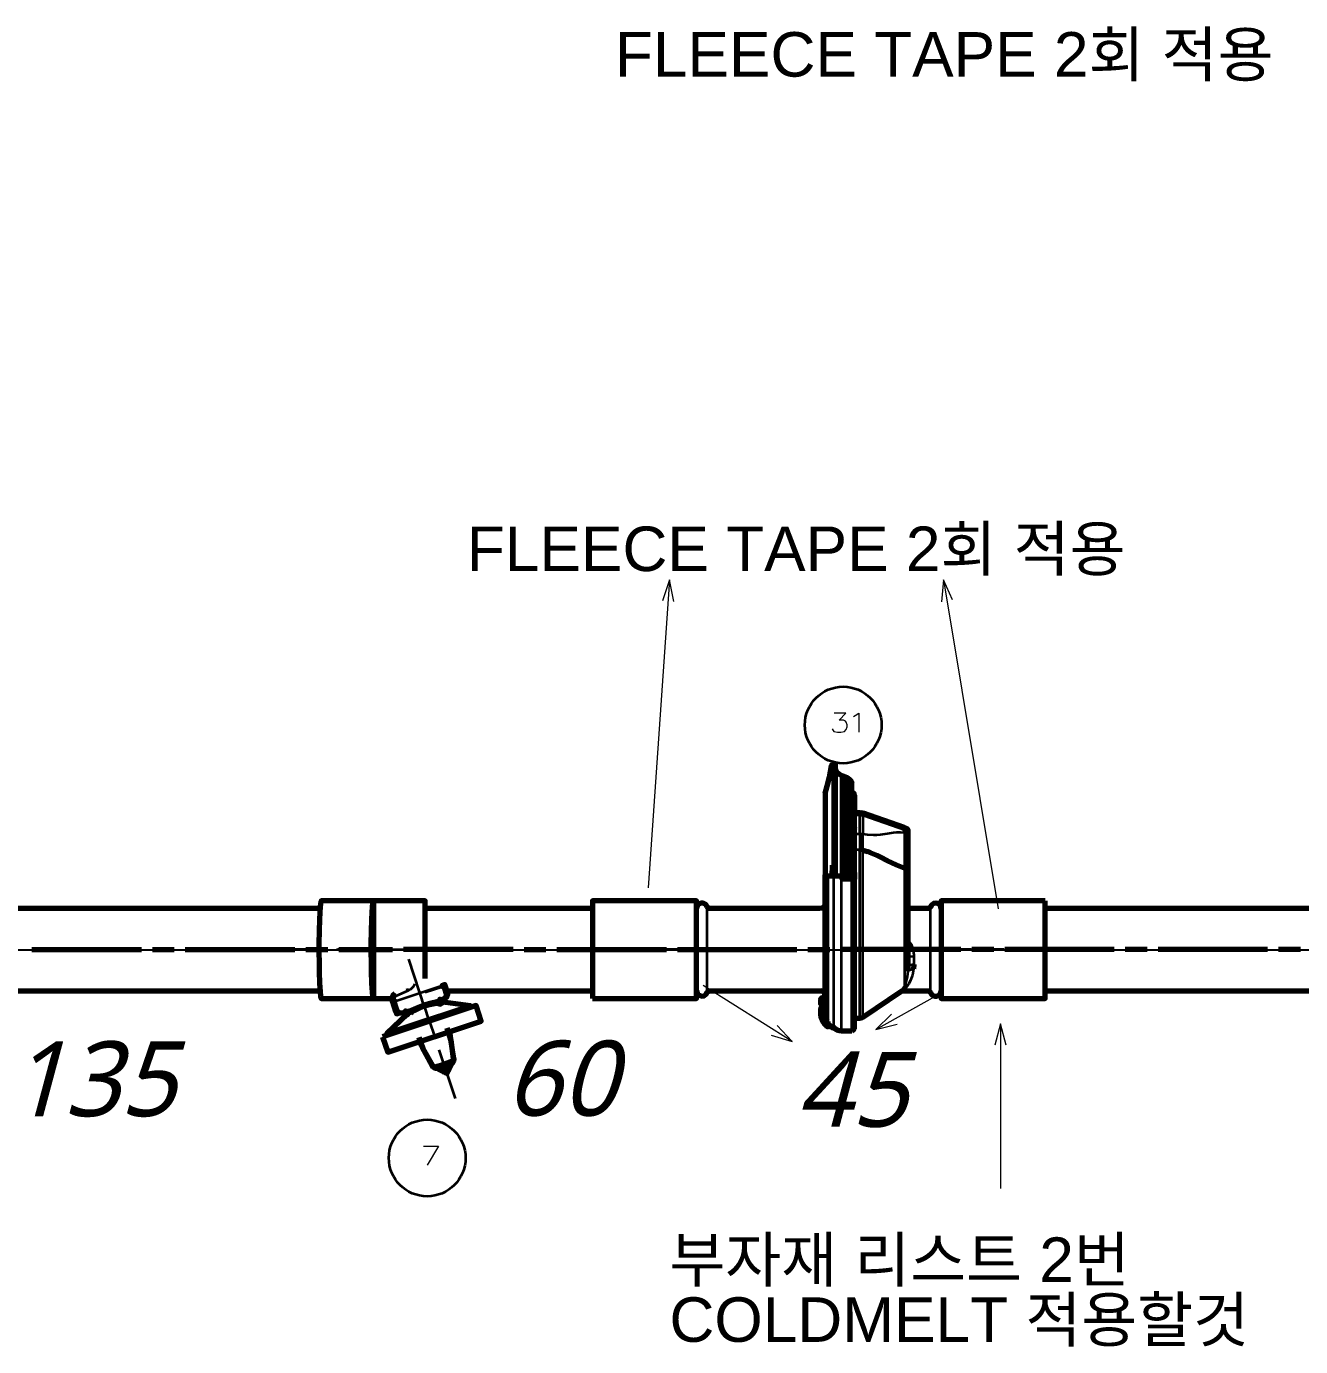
# Model space of a CAD drawing. Header units: millimetres. Extents: x 0 to 174, y 0 to 33.
# Drawn here: x 25.509 to 30.087, y 7.493 to 12.236 of the extents above; entities that cross this region are included whole.
import ezdxf

# ---------------------------------------------------------------- set-up
doc = ezdxf.new("R2010")
doc.units = ezdxf.units.MM
for name, color, linetype in [('ADDITIONAL_EDITABLE_TEXT', 7, 'Continuous'), ('GREEN_CENTERLINE_CONFIRMED', 7, 'Continuous'), ('PDF_Text', 7, 'Continuous')]:
    doc.layers.add(name, color=color, linetype=linetype)
doc.layers.add('PDF_Geomertry', color=7, linetype='Continuous', true_color=0x405f80)
doc.styles.add('PDF Lucida Handwriting Italic', font='')
doc.styles.get("Standard").update_dxf_attribs({"font": 'arial.ttf'})
doc.styles.get('PDF Lucida Handwriting Italic').set_extended_font_data('Lucida Handwriting', italic=True)

# ---------------------------------------------------------------- blocks, each defined once
blk = doc.blocks.new('SYM_7_023')
at = {"layer": 'PDF_Geomertry', "lineweight": 35}
for points in [[(-0.1238, 0.0966), (-0.1225, 0.097), (-0.1146, 0.0997), (-0.1125, 0.0935), (0.0571, 0.1499)], [(-0.111, 0.089), (-0.0997, 0.0551), (-0.0754, 0.0587), (0.0482, 0.0998), (0.0699, 0.1115), (0.0586, 0.1452), (-0.0039, 0.1245)], [(-0.0665, 0.1301), (-0.056, 0.1362), (-0.0474, 0.1448), (-0.0412, 0.1553)], [(-0.1092, 0.1116), (-0.1107, 0.1108), (-0.1121, 0.1097), (-0.1135, 0.108), (-0.1142, 0.1066), (-0.1149, 0.1047), (-0.115, 0.1031), (-0.1149, 0.1012), (-0.1146, 0.0997)], [(-0.0704, 0.139), (-0.0703, 0.1387), (-0.0701, 0.1383), (-0.0693, 0.1363), (-0.0665, 0.1301), (-0.1092, 0.1116), (-0.1128, 0.1198), (-0.1131, 0.1205)], [(0.0513, 0.0958), (0.049, 0.0933), (0.0488, 0.0898), (0.0506, 0.0866), (0.0537, 0.0851), (0.0514, 0.084)], [(-0.0682, 0.0442), (-0.0553, 0.0485), (-0.0306, 0.0609), (-0.0185, 0.0665), (-0.006, 0.0712)], [(0.0104, 0.0216), (0.0086, 0.027), (-0.006, 0.0712), (0.0121, 0.076), (0.0303, 0.0795), (0.0469, 0.0826)], [(0.0794, -0.0177), (0.0876, -0.0424)], [(0.0831, -0.0166), (0.0846, -0.021)], [(-0.0233, -0.0569), (-0.0249, -0.0524)], [(-0.0131, -0.0759), (-0.0214, -0.0512)], [(0.0967, -0.1162), (0.0739, -0.1253), (0.0476, -0.1341), (0.0239, -0.1403)], [(0.0636, -0.1397), (0.0686, -0.1544), (0.0686, -0.1587), (0.0675, -0.1609), (0.0656, -0.1631)], [(0.0643, -0.1394), (0.0692, -0.1541), (0.0718, -0.1576), (0.0769, -0.1594)], [(0.085, -0.1426), (0.0768, -0.1387), (0.0762, -0.152)], [(0.0775, -0.1372), (0.0768, -0.1387), (0.0764, -0.1376)], [(0.0617, -0.1569), (0.0533, -0.1465), (0.0496, -0.1535), (0.049, -0.1545)], [(0.0518, -0.1456), (0.0533, -0.1465), (0.0529, -0.1453)], [(0.0686, -0.1544), (0.0654, -0.1547), (0.0626, -0.1537), (0.0611, -0.1516)]]:
    blk.add_lwpolyline(points, dxfattribs=at)
at = {"layer": 'PDF_Geomertry', "lineweight": 70}
for points in [[(0.0453, 0.0937), (0.0439, 0.0927), (0.0426, 0.0894), (0.0431, 0.0867), (0.0442, 0.0847), (0.0469, 0.0827), (0.0514, 0.084), (0.0485, 0.0859), (0.0468, 0.0894), (0.0474, 0.093), (0.0483, 0.0944), (0.0497, 0.0951), (0.0513, 0.0958), (0.0729, 0.1074), (0.0729, 0.1074), (0.0728, 0.1074), (0.0728, 0.1074), (0.0725, 0.1076), (0.071, 0.1097), (0.0699, 0.1115), (0.0728, 0.1127), (0.0767, 0.1159), (0.0775, 0.1191), (0.0663, 0.153), (0.0664, 0.152), (0.0656, 0.1499), (0.0619, 0.1467), (0.0586, 0.1452), (0.0571, 0.1499), (0.0663, 0.153)], [(-0.1131, 0.1205), (-0.1206, 0.1147), (-0.1244, 0.1059), (-0.1238, 0.0966), (-0.1217, 0.0905), (-0.1104, 0.0566), (-0.1074, 0.0472), (-0.0997, 0.0498)], [(-0.0999, 0.0501), (-0.0996, 0.0527), (-0.0997, 0.0551), (-0.1033, 0.0542), (-0.1081, 0.0545), (-0.11, 0.0558), (-0.1104, 0.0566), (-0.1089, 0.0537), (-0.1064, 0.0513), (-0.1032, 0.0502), (-0.0999, 0.0501), (-0.0756, 0.0537), (-0.0721, 0.053), (-0.0696, 0.0503), (-0.069, 0.0469), (-0.0707, 0.0437), (-0.0682, 0.0442), (-0.0667, 0.0476), (-0.0675, 0.0513), (-0.0703, 0.0538), (-0.0739, 0.054), (-0.0606, 0.0584), (-0.0353, 0.0694), (-0.0089, 0.0795), (0.0185, 0.0873), (0.0453, 0.0937), (0.0497, 0.0951), (0.0482, 0.0998), (0.049, 0.0985), (0.0513, 0.0958)], [(0.0589, 0.0999), (0.0574, 0.0988), (0.0574, 0.0988), (0.0565, 0.0984), (0.0504, 0.0952)], [(-0.1417, -0.023), (0.0086, 0.027), (0.1589, 0.0769)], [(-0.0754, 0.0534), (-0.0774, 0.0534)], [(-0.0757, 0.0534), (-0.0756, 0.0534), (-0.0756, 0.0534), (-0.0756, 0.0534), (-0.0756, 0.0535), (-0.0747, 0.0537)], [(-0.0606, 0.0584), (-0.0592, 0.0585), (-0.0576, 0.0581), (-0.0551, 0.0555), (-0.0543, 0.0517), (-0.0546, 0.0499), (-0.0553, 0.0485)], [(-0.0089, 0.0795), (-0.006, 0.0712)], [(0.1607, 0.0715), (0.1589, 0.0769), (0.0511, 0.0902)], [(0.0537, 0.0851), (0.0606, 0.0887), (0.061, 0.089)], [(-0.0692, 0.0465), (-0.1417, -0.023), (-0.1399, -0.0284)], [(-0.0724, 0.0434), (-0.0722, 0.0434), (-0.0707, 0.0437)], [(-0.0233, -0.0569), (-0.0131, -0.0759), (-0.0086, -0.0844), (-0.0112, -0.0785), (-0.0186, -0.0581), (-0.026, -0.0376)], [(0.0982, -0.1134), (0.0936, -0.0824), (0.0892, -0.0519), (0.0878, -0.0456), (0.0814, -0.0248), (0.075, -0.0041)], [(0.0876, -0.0424), (0.085, -0.0242), (0.0846, -0.021)], [(0.0878, -0.0456), (0.0965, -0.1145), (0.0976, -0.114), (0.0981, -0.1137), (0.0982, -0.1135), (0.0982, -0.1134), (0.0983, -0.1155)], [(-0.0086, -0.0844), (0.021, -0.139), (0.021, -0.1391), (0.0214, -0.1392), (0.0217, -0.1392), (0.0229, -0.139), (-0.0112, -0.0785)], [(0.0383, -0.1492), (0.0442, -0.1483), (0.0401, -0.1491), (0.0357, -0.1491), (0.0317, -0.1481), (0.0279, -0.1463), (0.0247, -0.1438), (0.0221, -0.1409), (0.021, -0.1391)], [(0.0851, -0.1347), (0.0883, -0.1331), (0.0912, -0.1308), (0.0937, -0.1276), (0.0956, -0.124), (0.0965, -0.1201), (0.0967, -0.1162), (0.0979, -0.1158), (0.0982, -0.1158), (0.0983, -0.1156), (0.0983, -0.1156), (0.0983, -0.1155), (0.0972, -0.1227), (0.095, -0.1272), (0.0906, -0.1317), (0.0851, -0.1347), (0.0781, -0.1369), (0.0703, -0.1395), (0.0689, -0.1397), (0.0656, -0.1392), (0.0643, -0.1394), (0.0636, -0.1397), (0.0626, -0.1402), (0.0601, -0.1426), (0.0589, -0.1433), (0.055, -0.1447), (0.0511, -0.1459), (0.0442, -0.1483), (0.0388, -0.149), (0.0331, -0.1477), (0.0289, -0.1456), (0.0239, -0.1403), (0.0226, -0.1409), (0.0222, -0.1409), (0.0221, -0.1409), (0.0221, -0.1409)], [(0.0229, -0.139), (0.0239, -0.1403)], [(0.09, -0.1322), (0.085, -0.1426), (0.0828, -0.1473), (0.0806, -0.1519), (0.0785, -0.1562), (0.0768, -0.1598), (0.0732, -0.1672), (0.066, -0.1634), (0.0642, -0.1624), (0.049, -0.1545), (0.0388, -0.1492)], [(0.0708, -0.1394), (0.0735, -0.1474), (0.0762, -0.152), (0.0772, -0.1559), (0.0769, -0.1594), (0.0768, -0.1598)], [(0.0965, -0.1145), (0.0967, -0.1162)], [(0.0585, -0.1434), (0.0611, -0.1516), (0.0617, -0.1569), (0.0632, -0.1606), (0.0656, -0.1631), (0.066, -0.1634)], [(0.0735, -0.1474), (0.0735, -0.1501), (0.0719, -0.1526), (0.0692, -0.1541)]]:
    blk.add_lwpolyline(points, dxfattribs=at)
for points in [[(-0.1576, -0.0344), (-0.139, -0.0903), (0.1972, 0.0215), (0.1786, 0.0774)], [(-0.111, 0.089), (-0.1125, 0.0885), (-0.1179, 0.0881), (-0.1204, 0.089), (-0.1212, 0.0897), (-0.1217, 0.0905), (-0.121, 0.0908), (-0.1125, 0.0935)], [(-0.0756, 0.0535), (-0.0754, 0.0535), (-0.0754, 0.0537), (-0.0754, 0.0538), (-0.0753, 0.0549), (-0.0754, 0.0587), (-0.0743, 0.0552), (-0.0739, 0.054)]]:
    blk.add_lwpolyline(points, close=True, dxfattribs=at)
blk = doc.blocks.new('SYM_31_059')
at = {"layer": 'PDF_Geomertry', "lineweight": 35}
for points in [[(-0.1877, 0.0759), (-0.1635, 0.0758), (-0.163, 0.0738), (-0.1615, 0.0723), (-0.1595, 0.0719), (-0.1595, 0.0719), (-0.1594, 0.0719), (-0.1592, 0.0722), (-0.159, 0.0728), (-0.1577, 0.0808), (-0.157, 0.094), (-0.1567, 0.1112), (-0.1574, 0.4351), (-0.158, 0.4603), (-0.159, 0.4724), (-0.1594, 0.4741), (-0.1595, 0.4744), (-0.1597, 0.4744), (-0.1597, 0.4745), (-0.1598, 0.4745), (-0.1598, 0.4745), (-0.1599, 0.4744), (-0.1601, 0.4738), (-0.1606, 0.4719)], [(-0.1613, 0.4351), (-0.1619, 0.4578), (-0.1628, 0.4687), (-0.1633, 0.4702), (-0.1634, 0.4705), (-0.1635, 0.4705), (-0.1637, 0.4706), (-0.1637, 0.4706), (-0.1638, 0.4705), (-0.1638, 0.4705), (-0.1641, 0.4701), (-0.1645, 0.4681)], [(-0.1505, 0.4351), (-0.1574, 0.4351), (-0.1613, 0.4351), (-0.1608, 0.1112), (-0.1567, 0.1112), (-0.1505, 0.1112)], [(-0.1276, 0.0719), (-0.1276, 0.4331)], [(-0.0998, 0.2537), (-0.0998, 0.4187)], [(-0.092, 0.3835), (-0.092, 0.4052)], [(-0.0917, 0.2538), (-0.0917, 0.3617), (-0.092, 0.3617)], [(-0.0634, 0.2999), (-0.0634, 0.2902), (-0.0822, 0.2902)], [(0.1113, 0.2274), (0.0984, 0.2274), (0.0984, 0.2366), (-0.048, 0.2884), (-0.052, 0.2895), (-0.052, 0.2226), (-0.0631, 0.2226), (-0.0631, 0.2902), (-0.0634, 0.2902)], [(-0.063, 0.2999), (-0.063, 0.2987), (-0.0631, 0.2902), (-0.052, 0.2895)], [(-0.0822, 0.244), (-0.1113, 0.244)], [(-0.0998, 0.0915), (-0.0998, 0.2342)], [(-0.092, 0.2203), (-0.0917, 0.2203), (-0.0917, 0.2341)], [(-0.092, 0.1958), (-0.0917, 0.1958), (-0.0917, 0.0915)], [(-0.0822, 0.2203), (-0.0828, 0.2203), (-0.0849, 0.2203), (-0.0917, 0.2203), (-0.0917, 0.2177), (-0.0834, 0.2174), (-0.0823, 0.2172), (-0.0822, 0.2172), (-0.0822, 0.2172), (-0.0822, 0.2172)], [(-0.0917, 0.1958), (-0.087, 0.1951), (-0.0834, 0.1928), (-0.0824, 0.1913), (-0.0822, 0.1898)], [(-0.0822, 0.1673), (-0.0631, 0.1673), (-0.0573, 0.1667), (-0.052, 0.1651), (-0.0516, 0.1919), (-0.052, 0.2223), (-0.0631, 0.2222), (-0.0822, 0.2222)], [(-0.0631, 0.2222), (-0.063, 0.1931), (-0.0631, 0.1673)], [(0.0984, 0.0997), (0.0988, 0.1598), (0.0984, 0.2274), (0.0838, 0.2285), (0.0688, 0.2283), (0.0576, 0.2273), (0.0355, 0.2238), (0.0106, 0.2198), (-0.0022, 0.2184), (-0.0138, 0.218), (-0.0347, 0.2194), (-0.052, 0.2226)], [(-0.0631, -0.4391), (-0.0631, 0.167)], [(-0.052, -0.4358), (-0.052, 0.1649)], [(0.0838, -0.3438), (0.0984, -0.3223), (0.1038, -0.3083), (0.108, -0.2906), (0.1108, -0.2696), (0.112, -0.2677), (0.1144, -0.266), (0.1212, -0.2638), (0.1299, -0.2635), (0.126, -0.2842), (0.1195, -0.303), (0.1131, -0.3153), (0.1094, -0.3208), (0.1035, -0.3208), (0.0984, -0.3223), (0.0984, 0.0997), (0.1038, 0.0969), (0.1078, 0.0933), (0.1105, 0.0891), (0.1113, 0.0848)], [(-0.1952, -0.4298), (-0.1952, -0.409), (-0.1944, -0.4088), (-0.1944, -0.4174), (-0.1941, -0.4231), (-0.1912, -0.4234), (-0.1888, -0.4245), (-0.1877, -0.4259), (-0.1874, -0.4267), (-0.1862, -0.4335), (-0.1837, -0.4408), (-0.1803, -0.4467), (-0.1762, -0.4519), (-0.1762, 0.0719)], [(-0.1565, -0.4723), (-0.1565, 0.0719)], [(-0.1285, -0.4842), (-0.1285, 0.0719)], [(-0.1113, 0.0816), (-0.0822, 0.0816)], [(-0.0998, 0.0719), (-0.0998, 0.0719)], [(-0.092, 0.0599), (-0.092, 0.0719)], [(-0.0917, -0.4842), (-0.0917, 0.0601)], [(0.1912, -0.347), (0.1912, -0.0385)], [(0.1116, -0.1608), (0.1148, -0.1642), (0.1212, -0.1737), (0.1256, -0.1835), (0.1288, -0.1947), (0.1309, -0.2109), (0.131, -0.2166)], [(0.1113, -0.2198), (0.1115, -0.2195), (0.1116, -0.2194), (0.112, -0.2191), (0.1131, -0.2185), (0.1172, -0.2176), (0.131, -0.2166), (0.131, -0.2463), (0.1235, -0.2469), (0.1172, -0.2484), (0.1128, -0.2506), (0.1117, -0.252), (0.1113, -0.2534)], [(0.1094, -0.3208), (0.0949, -0.3403)], [(-0.1987, -0.3385), (-0.1987, -0.3387), (-0.199, -0.339), (-0.1994, -0.3392), (-0.2022, -0.3402), (-0.2024, -0.3403), (-0.2024, -0.3403)], [(-0.1952, -0.3735), (-0.1944, -0.3734), (-0.1944, -0.3834), (-0.1952, -0.3834), (-0.1952, -0.3735), (-0.2015, -0.3735), (-0.2024, -0.3735)], [(-0.1877, -0.3734), (-0.1944, -0.3734), (-0.1942, -0.3708), (-0.1942, -0.3699)], [(-0.1877, -0.3834), (-0.1885, -0.3834), (-0.1944, -0.3834)], [(-0.1877, -0.4219), (-0.1878, -0.4209), (-0.1891, -0.4192), (-0.1915, -0.418), (-0.1944, -0.4174)], [(-0.168, -0.4697), (-0.1766, -0.4659), (-0.1785, -0.4656), (-0.1817, -0.4626)], [(-0.1762, -0.4519), (-0.1647, -0.4638), (-0.1663, -0.463), (-0.1685, -0.4628), (-0.1723, -0.4638), (-0.1766, -0.4659)]]:
    blk.add_lwpolyline(points, dxfattribs=at)
at = {"layer": 'PDF_Geomertry', "lineweight": 70}
for points in [[(-0.1505, 0.0719), (-0.1505, 0.1112), (-0.1505, 0.4351), (-0.1505, 0.4745), (-0.1608, 0.4745)], [(-0.1877, 0.3687), (-0.1799, 0.3941), (-0.1722, 0.4273), (-0.1645, 0.4681), (-0.1642, 0.4695), (-0.1634, 0.4708), (-0.1622, 0.4716), (-0.1606, 0.4719)], [(-0.1505, 0.4558), (-0.1491, 0.4495), (-0.1455, 0.4442), (-0.1376, 0.438), (-0.1276, 0.4331), (-0.1245, 0.4319)], [(-0.1245, 0.0719), (-0.1245, 0.4319), (-0.1099, 0.4255), (-0.0998, 0.4187), (-0.0963, 0.4153), (-0.094, 0.4119), (-0.0924, 0.4085), (-0.092, 0.4052), (-0.0924, 0.4085), (-0.094, 0.4119), (-0.0963, 0.4153), (-0.0998, 0.4187), (-0.1099, 0.4255), (-0.1099, 0.2485), (-0.1073, 0.2515), (-0.1033, 0.2533), (-0.0998, 0.2537), (-0.0931, 0.2538), (-0.0922, 0.2538), (-0.092, 0.2538), (-0.0883, 0.253), (-0.0851, 0.2509), (-0.083, 0.2477), (-0.0822, 0.244), (-0.083, 0.2402), (-0.0851, 0.237), (-0.0883, 0.2349), (-0.092, 0.2341), (-0.0922, 0.2341), (-0.0931, 0.2341), (-0.0998, 0.2342), (-0.1033, 0.2347), (-0.1073, 0.2365), (-0.1099, 0.2394), (-0.1099, 0.0862), (-0.1073, 0.0892), (-0.1033, 0.0909), (-0.0998, 0.0915), (-0.0931, 0.0915), (-0.092, 0.0915), (-0.087, 0.0902), (-0.0835, 0.0866), (-0.0822, 0.0816), (-0.0822, 0.0608), (-0.0822, 0.0603), (-0.0824, 0.0601), (-0.0828, 0.0601), (-0.0917, 0.0601), (-0.092, 0.0599), (-0.126, 0.0599), (-0.126, 0.0719)], [(-0.1099, 0.0719), (-0.0998, 0.0719), (-0.092, 0.0719), (-0.0841, 0.0758), (-0.0826, 0.0844), (-0.0885, 0.0909), (-0.092, 0.0915), (-0.092, 0.2341), (-0.0841, 0.2381), (-0.0826, 0.2467), (-0.0885, 0.2533), (-0.092, 0.2538), (-0.092, 0.4053)], [(-0.1837, 0.3726), (-0.1865, 0.3715), (-0.1876, 0.3695), (-0.1877, 0.3687), (-0.1877, 0.0759)], [(-0.0917, 0.3716), (-0.092, 0.3716)], [(-0.0822, 0.3616), (-0.0827, 0.366), (-0.0845, 0.3691), (-0.0876, 0.371), (-0.0919, 0.3716)], [(-0.0917, 0.3715), (-0.0917, 0.3716), (-0.0917, 0.3617)], [(-0.0917, -0.4841), (-0.084, -0.4802), (-0.0822, -0.4745), (-0.0822, 0.1898), (-0.0822, 0.2172), (-0.0822, 0.2203), (-0.0822, 0.3619), (-0.0822, 0.3619), (-0.0823, 0.3619), (-0.0917, 0.3617), (-0.0823, 0.3617), (-0.0822, 0.3617), (-0.0822, 0.3617), (-0.0822, 0.2999), (-0.0634, 0.2999), (-0.063, 0.2999), (-0.0556, 0.2992)], [(-0.052, 0.2895), (-0.0519, 0.2931), (-0.0526, 0.2963), (-0.0544, 0.2987), (-0.0556, 0.2992), (-0.0502, 0.2977)], [(0.1108, -0.2696), (0.1113, -0.2534), (0.1113, 0.0848), (0.1113, 0.2274), (0.1113, 0.2335), (0.1109, 0.2366), (0.1095, 0.2392), (0.1074, 0.2415), (0.1048, 0.2428), (0.0962, 0.2459), (-0.0502, 0.2977), (-0.0487, 0.2966), (-0.0477, 0.2945), (-0.0476, 0.2916), (-0.048, 0.2884)], [(-0.1099, 0.2485), (-0.1105, 0.2476), (-0.1113, 0.244), (-0.1105, 0.2403), (-0.1099, 0.2394)], [(0.0962, 0.2459), (0.097, 0.2453), (0.0984, 0.2433), (0.0988, 0.2402), (0.0984, 0.2366), (0.1112, 0.2337), (0.1113, 0.2335)], [(-0.0917, 0.1958), (-0.0917, 0.2177)], [(-0.0631, 0.2226), (-0.0631, 0.2222)], [(-0.052, 0.2226), (-0.052, 0.2223)], [(-0.052, 0.1651), (-0.052, 0.1649), (-0.0573, 0.1665), (-0.0631, 0.167), (-0.0631, 0.1673)], [(-0.052, 0.1649), (-0.0347, 0.1597), (-0.0255, 0.1563), (-0.0022, 0.1463), (0.0106, 0.1402), (0.0355, 0.1276), (0.0688, 0.1115), (0.0984, 0.0997)], [(-0.1635, 0.0758), (-0.1634, 0.0758), (-0.1633, 0.0759), (-0.1631, 0.076), (-0.1628, 0.0766), (-0.1616, 0.0838), (-0.1609, 0.0958), (-0.1608, 0.1112)], [(-0.1874, -0.4267), (-0.1877, -0.4219), (-0.1877, 0.0758), (-0.1867, 0.0733), (-0.1855, 0.0723), (-0.1837, 0.0719), (-0.1595, 0.0719), (-0.1505, 0.0719), (-0.1276, 0.0719), (-0.1245, 0.0719), (-0.1099, 0.0719), (-0.1099, 0.0772), (-0.1073, 0.0741), (-0.1033, 0.0724), (-0.0998, 0.0719), (-0.0931, 0.0719), (-0.092, 0.0719), (-0.0883, 0.0726), (-0.0851, 0.0747), (-0.083, 0.0778), (-0.0822, 0.0816)], [(-0.1099, 0.0862), (-0.1105, 0.0853), (-0.1113, 0.0816), (-0.1105, 0.078), (-0.1099, 0.0772)], [(-0.1877, -0.0255), (-0.1891, -0.033), (-0.1934, -0.0394), (-0.1998, -0.0437), (-0.2073, -0.0451)], [(0.131, -0.2463), (0.1299, -0.2635)], [(-0.2024, -0.3902), (-0.2024, -0.3834), (-0.2024, -0.3735), (-0.2024, -0.3716), (-0.2019, -0.3687), (-0.2003, -0.3663), (-0.198, -0.3645), (-0.1952, -0.3637), (-0.1937, -0.3635), (-0.1944, -0.3637)], [(-0.1952, -0.3735), (-0.1955, -0.3651), (-0.1953, -0.364), (-0.1953, -0.3638), (-0.1953, -0.3638), (-0.1952, -0.3637)], [(-0.1942, -0.3699), (-0.1928, -0.3658), (-0.1926, -0.3651), (-0.1924, -0.3644), (-0.1927, -0.3638), (-0.1933, -0.3637), (-0.1937, -0.3635)], [(-0.1935, -0.3635), (-0.1924, -0.3634), (-0.1926, -0.3635), (-0.1927, -0.3638)], [(-0.1944, -0.3834), (-0.1941, -0.3899), (-0.1944, -0.3933), (-0.1952, -0.3933), (-0.1953, -0.3933), (-0.1953, -0.3933), (-0.1953, -0.3931), (-0.1953, -0.3928), (-0.1955, -0.392), (-0.1952, -0.3834), (-0.2024, -0.3834), (-0.2024, -0.3922)], [(-0.1866, -0.4634), (-0.191, -0.4584), (-0.1947, -0.453), (-0.1985, -0.4452), (-0.2013, -0.4363), (-0.2024, -0.4251), (-0.2024, -0.4042), (-0.2023, -0.4053), (-0.2008, -0.4072), (-0.1983, -0.4084), (-0.1952, -0.409), (-0.196, -0.3985), (-0.1958, -0.3946), (-0.1956, -0.3937), (-0.1955, -0.3934), (-0.1953, -0.3933), (-0.1952, -0.3933), (-0.198, -0.3941), (-0.2003, -0.3958), (-0.2019, -0.3983), (-0.2024, -0.4012), (-0.2024, -0.4042)], [(-0.2024, -0.4251), (-0.2019, -0.4269), (-0.2003, -0.4283), (-0.198, -0.4294), (-0.1952, -0.4298), (-0.194, -0.4408), (-0.1905, -0.4501), (-0.1851, -0.4588), (-0.1817, -0.4626), (-0.1847, -0.4638), (-0.1858, -0.4638), (-0.1866, -0.4634), (-0.1834, -0.4665), (-0.1826, -0.4674), (-0.1816, -0.4683), (-0.1781, -0.4697)], [(-0.1877, -0.4133), (-0.1881, -0.4117), (-0.1897, -0.4103), (-0.1944, -0.4088), (-0.1937, -0.3985), (-0.1944, -0.3933)], [(-0.1942, -0.3924), (-0.1906, -0.3916), (-0.1881, -0.3885)], [(-0.1863, -0.4537), (-0.1892, -0.4487), (-0.191, -0.4434), (-0.1928, -0.4331), (-0.1941, -0.4231)], [(-0.1762, -0.4519), (-0.1769, -0.4515), (-0.179, -0.451), (-0.1824, -0.4517), (-0.1863, -0.4537), (-0.1831, -0.4581), (-0.1766, -0.4659)], [(-0.1834, -0.4665), (-0.1826, -0.4669), (-0.1815, -0.4669), (-0.1785, -0.4656)], [(-0.1622, -0.4695), (-0.168, -0.4697), (-0.1615, -0.4697), (-0.1587, -0.4708), (-0.1565, -0.4723), (-0.1647, -0.4638)], [(-0.1619, -0.472), (-0.157, -0.4734), (-0.1527, -0.4759), (-0.1565, -0.4723)], [(-0.1533, -0.4755), (-0.1449, -0.4806), (-0.1356, -0.4835), (-0.1285, -0.4842), (-0.0917, -0.4842)]]:
    blk.add_lwpolyline(points, dxfattribs=at)
at = {"layer": 'PDF_Geomertry', "color": 7, "lineweight": 13}
for points in [[(-0.0048, -0.4795), (0.2094, -0.3601)], [(0.0516, -0.4247), (-0.0048, -0.4795), (0.0715, -0.4603)]]:
    blk.add_lwpolyline(points, dxfattribs=at)
at = {"layer": 'PDF_Geomertry', "lineweight": 70}
for points in [[(-0.1785, -0.4656), (-0.1781, -0.4697), (-0.1785, -0.4656)], [(-0.168, -0.4697), (-0.1619, -0.472), (-0.1627, -0.4717), (-0.168, -0.4697)]]:
    blk.add_lwpolyline(points, close=True, dxfattribs=at)

msp = doc.modelspace()

# ---------------------------------------------------------------- linework, layer by layer
at = {"layer": 'GREEN_CENTERLINE_CONFIRMED'}
msp.add_lwpolyline([(24.1433, 8.9186), (44.8672, 8.9186)], dxfattribs=at)
at = {"layer": 'PDF_Geomertry', "color": 7, "lineweight": 13}
for points in [[(27.8199, 10.2474), (27.7426, 9.1417)], [(27.8349, 10.17), (27.8199, 10.2474), (27.7942, 10.1729)], [(28.8367, 10.1757), (28.804, 10.2474), (28.7965, 10.1689)], [(28.804, 10.2474), (29.001, 9.0663)], [(28.26, 8.5888), (27.941, 8.7907)], [(28.1849, 8.6122), (28.26, 8.5888), (28.2067, 8.6467)], [(29.0288, 8.576), (29.0085, 8.6521), (28.9881, 8.576)], [(29.0085, 8.6521), (29.0085, 8.0615)]]:
    msp.add_lwpolyline(points, dxfattribs=at)
at = {"layer": 'PDF_Geomertry', "color": 18, "lineweight": 13, "true_color": 0x260000}
for points in [[(28.4039, 9.7122), (28.4072, 9.7067), (28.4106, 9.7033), (28.4228, 9.7), (28.435, 9.7), (28.4483, 9.7033), (28.455, 9.71), (28.4583, 9.72), (28.4583, 9.7267), (28.455, 9.7367), (28.4517, 9.74), (28.445, 9.7433), (28.4294, 9.7433), (28.4528, 9.7689), (28.4117, 9.7689)], [(28.4806, 9.7567), (28.4872, 9.76), (28.4994, 9.7689), (28.4994, 9.7)], [(26.936, 8.2133), (26.9893, 8.2133), (26.9493, 8.1444)]]:
    msp.add_lwpolyline(points, dxfattribs=at)
at = {"layer": 'PDF_Geomertry', "lineweight": 70}
for points in [[(26.5639, 9.0671), (24.3371, 9.0671), (24.3369, 9.0671), (24.3369, 9.0669), (24.3367, 9.0668), (24.3362, 9.0661), (24.3356, 9.0632), (24.3333, 9.0451), (24.331, 8.9949), (24.33, 8.9075), (24.3306, 8.8601), (24.3318, 8.8192), (24.3335, 8.7926), (24.3353, 8.7763), (24.3362, 8.7726), (24.3371, 8.7715), (26.5639, 8.7715)], [(26.9422, 8.8151), (26.9422, 9.0946), (26.7564, 9.0946), (26.5685, 9.0946), (26.5683, 9.0946), (26.5682, 9.0946), (26.5681, 9.0943), (26.5676, 9.0938), (26.5668, 9.091), (26.5646, 9.0747), (26.5618, 9.0286), (26.5601, 8.9426), (26.561, 8.8392), (26.5624, 8.7982), (26.5643, 8.7671), (26.566, 8.7519), (26.5672, 8.746), (26.5685, 8.7439), (26.7564, 8.7439), (26.8214, 8.7439)], [(27.5426, 9.0671), (26.9422, 9.0671)], [(28.3597, 9.0671), (27.9625, 9.0671), (27.9612, 9.0674), (27.9549, 9.0735), (27.9496, 9.0814), (27.9412, 9.086), (27.9317, 9.086), (27.9232, 9.0815), (27.9179, 9.0736), (27.9167, 9.0669)], [(28.7957, 9.0669), (28.7935, 9.0761), (28.7871, 9.0832), (28.7781, 9.0865), (28.7686, 9.0851), (28.7608, 9.0794), (28.7575, 9.0735), (28.7569, 9.0722), (28.7499, 9.0671), (28.6776, 9.0671)], [(30.9256, 9.0671), (29.1699, 9.0671)], [(27.0197, 8.7715), (27.5426, 8.7715)], [(27.9167, 8.7717), (27.919, 8.7624), (27.9254, 8.7553), (27.9344, 8.7521), (27.9439, 8.7535), (27.9515, 8.759), (27.9549, 8.765), (27.9554, 8.7663), (27.9625, 8.7715), (28.366, 8.7715), (28.3681, 8.771), (28.3757, 8.7657), (28.3786, 8.7568), (28.3782, 8.7603), (28.3771, 8.7635), (28.3751, 8.7664), (28.3726, 8.7688), (28.3696, 8.7704), (28.3639, 8.7717)], [(28.4842, 8.6729), (28.5032, 8.6729), (28.5125, 8.6753), (28.5143, 8.6763), (28.655, 8.7715), (28.7499, 8.7715), (28.7511, 8.7711), (28.7575, 8.765), (28.7628, 8.7571), (28.7713, 8.7525), (28.7807, 8.7525), (28.7892, 8.7569), (28.7946, 8.7649), (28.7957, 8.7717)], [(29.1699, 8.7715), (30.9256, 8.7715)]]:
    msp.add_lwpolyline(points, dxfattribs=at)
for points in [[(26.7564, 8.7439), (26.7551, 8.746), (26.7539, 8.7519), (26.7522, 8.7671), (26.7503, 8.7982), (26.7489, 8.8392), (26.7481, 8.9426), (26.7497, 9.0286), (26.7525, 9.0747), (26.7547, 9.091), (26.7556, 9.0938), (26.756, 9.0943), (26.7561, 9.0946), (26.7563, 9.0946), (26.7564, 9.0946)], [(26.7564, 8.7715), (26.7554, 8.7726), (26.7546, 8.7763), (26.7528, 8.7926), (26.7511, 8.8192), (26.7499, 8.8601), (26.7493, 8.9075), (26.7503, 8.9949), (26.7526, 9.0451), (26.7547, 9.0632), (26.7556, 9.0661), (26.756, 9.0668), (26.7561, 9.0669), (26.7563, 9.0671), (26.7564, 9.0671), (26.7563, 9.0671), (26.7561, 9.0669), (26.756, 9.0668), (26.7556, 9.0661), (26.7547, 9.0632), (26.7526, 9.0451), (26.7503, 8.9949), (26.7493, 8.9075), (26.7499, 8.8601), (26.7511, 8.8192), (26.7528, 8.7926), (26.7546, 8.7763), (26.7554, 8.7726)], [(27.5426, 8.7439), (27.9167, 8.7439), (27.9167, 9.0946), (27.5426, 9.0946)], [(29.1697, 9.0946), (28.7957, 9.0946), (28.7957, 8.7439), (29.1697, 8.7439)], [(26.7564, 8.799), (26.7558, 8.7996), (26.7542, 8.8082), (26.7526, 8.8264), (26.7514, 8.86), (26.7507, 8.9014), (26.7514, 8.9806), (26.7535, 9.0237), (26.7553, 9.0374), (26.756, 9.0392), (26.7563, 9.0394), (26.7563, 9.0394), (26.7564, 9.0394), (26.7563, 9.0394), (26.7563, 9.0394), (26.756, 9.0392), (26.7553, 9.0374), (26.7535, 9.0237), (26.7514, 8.9806), (26.7507, 8.9014), (26.7514, 8.86), (26.7526, 8.8264), (26.7542, 8.8082), (26.7558, 8.7996)]]:
    msp.add_lwpolyline(points, close=True, dxfattribs=at)
at = {"layer": 'PDF_Geomertry', "lineweight": 35}
msp.add_lwpolyline([(27.9549, 8.765), (27.9549, 9.0735)], dxfattribs=at)
at = {"layer": 'PDF_Geomertry', "color": 3, "lineweight": 70}
for points in [[(25.5286, 8.9193), (25.9222, 8.9193)], [(25.9617, 8.9193), (26.0404, 8.9193)], [(26.0797, 8.9193), (26.4735, 8.9193)], [(26.5128, 8.9193), (26.5915, 8.9193)], [(26.631, 8.9193), (26.7564, 8.9193), (26.8247, 8.9193)], [(27.2578, 8.9193), (26.864, 8.9193)], [(27.2971, 8.9193), (27.3758, 8.9193)], [(27.4153, 8.9193), (27.809, 8.9193)], [(27.8483, 8.9193), (27.9167, 8.9193), (28.2775, 8.9193)], [(28.3168, 8.9193), (28.3956, 8.9193)], [(28.8665, 8.9193), (28.7957, 8.9193), (28.435, 8.9193)], [(28.9847, 8.9193), (28.906, 8.9193)], [(29.4178, 8.9193), (29.024, 8.9193)], [(29.5358, 8.9193), (29.4571, 8.9193)], [(29.9689, 8.9193), (29.5753, 8.9193)], [(30.0871, 8.9193), (30.0083, 8.9193)]]:
    msp.add_lwpolyline(points, dxfattribs=at)
at = {"layer": 'PDF_Geomertry', "color": 18, "lineweight": 35, "true_color": 0x260000}
for points in [[(25.5286, 8.9193), (25.9222, 8.9193)], [(25.9617, 8.9193), (26.0404, 8.9193)], [(26.0797, 8.9193), (26.4735, 8.9193)], [(26.5836, 8.9193), (26.4236, 8.9193)], [(26.5128, 8.9193), (26.5915, 8.9193)], [(26.6231, 8.9193), (26.7018, 8.9193)], [(26.7706, 8.9193), (26.6285, 8.9193), (26.7067, 8.9193)], [(26.631, 8.9193), (26.8985, 8.9193)], [(26.7411, 8.9193), (26.9011, 8.9193)], [(26.8247, 8.9193), (26.746, 8.9193)], [(26.81, 8.9193), (26.8887, 8.9193)], [(27.2578, 8.9193), (26.864, 8.9193)], [(26.9281, 8.9193), (27.0701, 8.9193)], [(27.2972, 8.9193), (27.3758, 8.9193)], [(27.651, 8.9193), (27.4147, 8.9193)], [(27.4153, 8.9193), (27.809, 8.9193)], [(27.6903, 8.9193), (27.769, 8.9193)], [(27.8444, 8.9193), (27.7887, 8.9193)], [(27.9664, 8.9193), (28.0446, 8.9193), (27.8083, 8.9193)], [(27.8483, 8.9193), (27.9271, 8.9193)], [(28.2775, 8.9193), (27.8838, 8.9193)], [(28.3168, 8.9193), (28.3956, 8.9193)], [(28.435, 8.9193), (28.8286, 8.9193)], [(28.904, 8.9193), (28.6678, 8.9193), (28.8665, 8.9193)], [(28.8681, 8.9193), (28.9238, 8.9193)], [(28.9847, 8.9193), (28.906, 8.9193)], [(29.0221, 8.9193), (28.9433, 8.9193)], [(29.4178, 8.9193), (29.024, 8.9193)], [(29.0615, 8.9193), (29.2978, 8.9193)], [(29.5358, 8.9193), (29.4571, 8.9193)], [(29.9689, 8.9193), (29.5753, 8.9193)], [(30.0871, 8.9193), (30.0083, 8.9193)], [(26.9411, 8.7092), (26.8828, 8.8846)], [(26.9535, 8.6718), (26.9783, 8.5971)], [(26.9907, 8.5597), (27.049, 8.3843)]]:
    msp.add_lwpolyline(points, dxfattribs=at)
for centre in [(28.4437, 9.7263), (26.949, 8.1706)]:
    msp.add_circle(centre, 0.1378, dxfattribs=at)

# ---------------------------------------------------------------- block references
for name, p in [('SYM_31_059', (28.5663, 9.112)), ('SYM_7_023', (26.9461, 8.6409))]:
    msp.add_blockref(name, p)

# ---------------------------------------------------------------- texts
at = {"layer": 'ADDITIONAL_EDITABLE_TEXT', "char_height": 0.16, "attachment_point": 1}
for s, insert, width in [('FLEECE TAPE 2회 적용', (27.6236, 12.2158), 3.806944), ('FLEECE TAPE 2회 적용', (27.0917, 10.4394), 3.741667), ('부자재 리스트 2번', (27.8194, 7.8853), 3.291667), ('COLDMELT 적용할것', (27.8194, 7.67), 3.291667)]:
    msp.add_mtext(s, dxfattribs=dict(at, insert=insert, width=width))
at = {"layer": 'PDF_Text', "char_height": 0.26906, "attachment_point": 7, "style": 'PDF Lucida Handwriting Italic'}
for s, insert in [('135', (25.4446, 8.317)), ('60', (27.2293, 8.319)), ('45', (28.2733, 8.279))]:
    msp.add_mtext(s, dxfattribs=dict(at, insert=insert))

doc.saveas('drawing.dxf')
